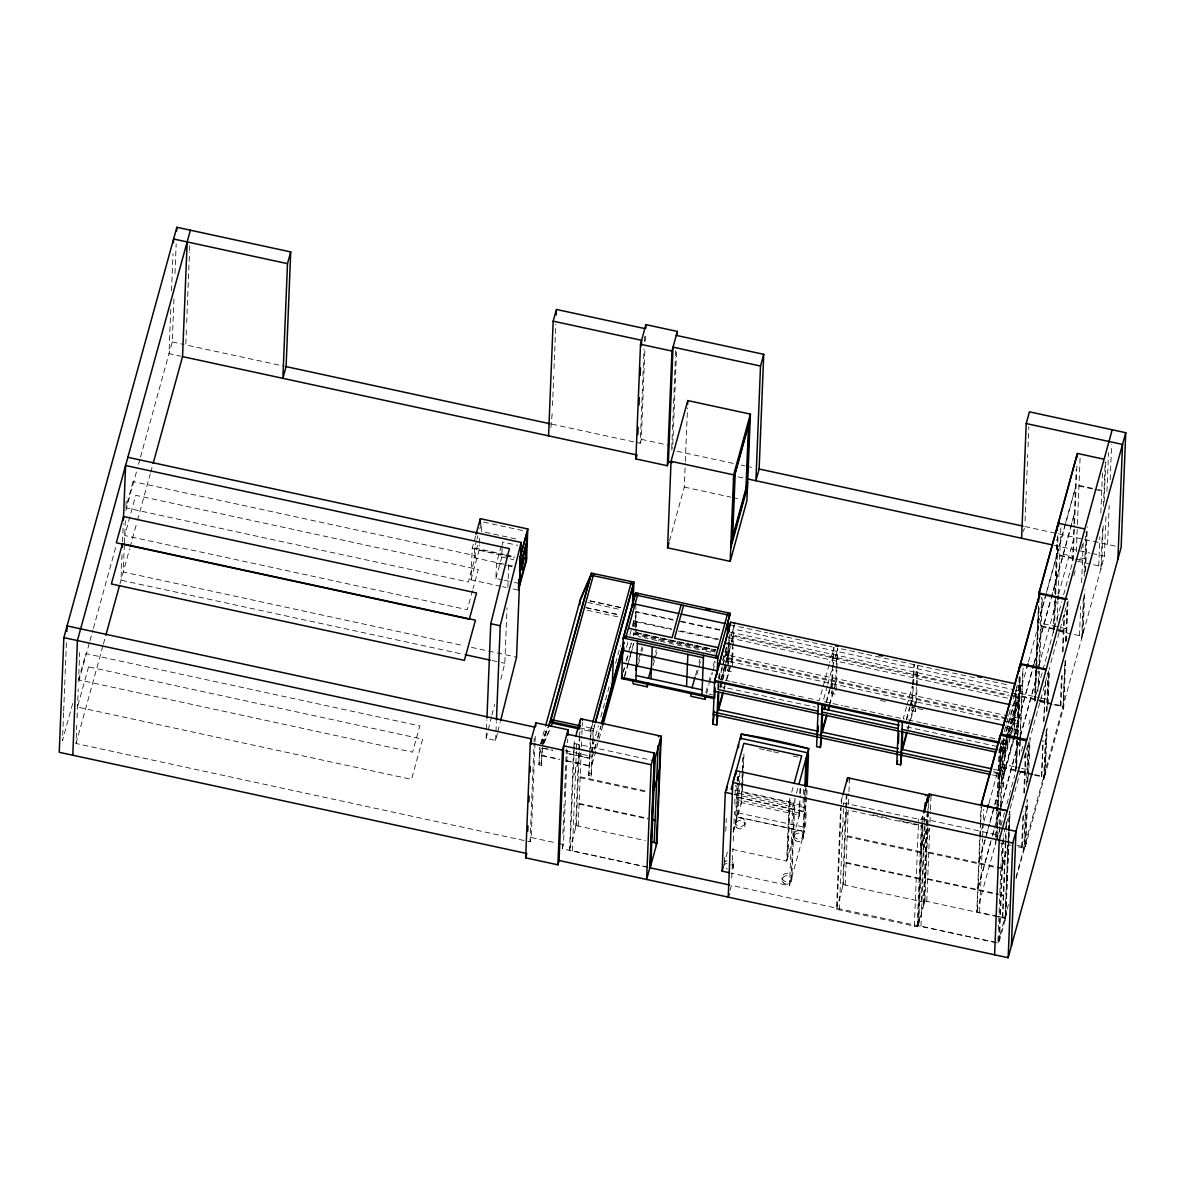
<?xml version="1.0" encoding="UTF-8"?>
<svg xmlns="http://www.w3.org/2000/svg" width="1185" height="1185" viewBox="0 0 1185 1185"><rect width="100%" height="100%" fill="white"/><g stroke="black" fill="none" stroke-linecap="round" stroke-linejoin="round"><path stroke-width="0.75" stroke-dasharray="5 3.75" d="M63.59 712.837L62.479 740.581L72.789 703.149M63.664 710.985L65.071 675.85M65.145 673.998L66.419 642.551M535.027 743.158L531.236 837.499L530.05 841.809L76.033 743.513L76.758 725.294M77.055 718.006L78.225 688.929M78.58 679.864L85.809 653.602L419.831 725.901L412.602 752.164L78.58 679.864L79.676 652.52M122.011 554.684L120.989 580.206L463.365 654.313M122.529 541.945L123.255 523.8M124.351 544.656L123.255 572L464.239 645.81M124.425 542.834L125.314 520.778M125.906 506.039L126.262 497.019M170.788 309.285L169.011 353.678L180.861 356.241M171.529 290.784L173.01 253.797M140.526 457.084L172.225 341.961L174.017 297.568M174.98 273.513L176.165 243.917M186.371 330.097L185.778 344.894L284.311 366.224M186.667 322.69L188.015 289.407M188.089 287.555L189.496 252.405M189.57 250.553L189.793 244.999M500.825 586.279L470.949 579.806L472.223 548.225L475.57 536.064M512.675 566.03L474.133 557.691L474.533 547.959L476.459 540.967M470.949 579.806L479.081 550.27L479.288 544.996M479.362 543.248L479.644 536.227M481.569 526.555L481.362 531.428L516.408 539.012M497.404 733.352L495.626 740.432L486.146 738.388L486.887 719.887M502.677 579.88L495.893 578.413L496.5 563.349L501.403 545.559M495.893 578.413L501.773 557.068L502.173 547.026M502.247 545.352L502.381 542.004L517.623 545.307M495.626 740.432L496.367 721.946M500.811 679.375L504.81 663.289L507.032 607.801M507.847 587.449L508.883 561.557M530.05 841.809L533.991 743.765M534.065 741.914L534.213 738.225M535.102 741.321L535.398 733.915M550.877 427.474L552.24 413.032M552.536 405.625L553.721 376.03M554.017 368.639L555.365 335.34M555.439 333.489L555.809 324.246M542.523 747.528L541.323 765.317L538.953 764.799L539.664 747.305M538.953 764.799L540.138 747.32M541.323 765.317L542.019 748.061L552.566 750.357M648.062 867.361L562.312 848.786L562.608 841.394M562.905 833.988L564.09 804.393M564.386 797.001L565.734 763.703M565.808 761.851L566.326 748.905M562.312 848.786L563.497 844.49L567.289 750.149M567.585 742.743L567.733 739.055M647.321 867.109L569.511 850.252L573.51 750.727M573.584 748.876L574.488 740.892L574.34 744.58M570.192 847.793L574.266 746.417M572.355 850.874L576.354 751.334M576.428 749.498L576.651 743.973M575.614 828.108L579.169 739.618M579.243 737.781L579.465 732.256M569.511 850.252L576.295 825.634L579.258 751.912M579.332 750.061L580.072 731.634M578.191 826.049L581.124 752.964M581.361 746.92L581.791 736.27M581.865 734.507L582.368 722.095M593.863 751.275L592.411 756.563L591.152 776.101L588.767 775.597L589.626 754.534M589.686 752.756L590.115 742.062M590.189 740.284L590.604 730.153L592.144 724.539M588.767 775.597L590.263 750.697M590.323 748.92L590.752 738.225M590.826 736.448L591.167 728.108L582.191 726.198M591.152 776.101L592.026 754.297M592.1 752.475L592.974 730.671L594.5 725.087M592.559 752.993L592.989 742.299M593.063 740.521L593.537 728.612L591.167 728.108M551.795 424.126L640.226 443.264L644.003 348.938M644.314 341.532L644.536 335.992M634.093 632.197L633.471 635.456L634.271 632.583L715.636 650.209M640.226 443.264L641.307 439.324L644.951 348.686M645.247 341.28L645.469 335.74M635.767 629.887L635.841 635.975L641.041 637.1M636.686 631.886L636.404 633.916M644.536 636.626L644.492 637.841L702.379 650.372L702.424 649.158M658.727 640.922L658.771 639.707M671.732 448.226L672.399 431.577M672.473 429.725L673.88 394.59M673.954 392.739L675.376 357.589M675.45 355.737L675.672 350.182M672.813 444.271L676.605 349.945M669.481 540.864L684.293 487.079L685.256 463.142M685.33 461.306L687.478 407.936M726.464 651.32L726.42 652.535L728.79 653.053L728.834 651.839L726.464 651.32L722.731 664.904M728.049 654.712L728.005 655.927L725.62 655.409L725.679 654.194L728.049 654.712L727.738 643.351M731.367 671.688L727.575 670.858L728.701 643.04M728.76 641.307L728.997 635.397M728.612 664.341L729.812 634.538L1009.028 694.988M732.493 643.87L731.767 661.971L732.671 658.682M732.567 642.122L733.085 628.924L1013.901 689.714M724.539 862.413L724.835 855.052M725.783 831.248L726.301 818.435M732.345 666.785L733.115 647.543M733.189 645.81L733.989 625.636L729.767 641.011M731.752 878.011L732.952 848.416M733.248 841.009L734.433 811.414M734.73 804.022L735.47 785.522M733.293 867.198L733.396 864.769M735.278 824.745L737.07 782.47M737.144 780.634L737.292 776.975M736.27 819.813L737.737 783.181M737.811 781.345L738.107 774.027M806.155 788.336L804.422 831.574L737.055 816.983L738.418 782.885M738.492 781.063L738.788 773.746M733.085 831.396L738.181 812.88L738.803 797.327L806.17 811.918L805.548 827.471L789.506 885.728L730.997 873.064M806.778 797.016L805.207 812.081L737.825 797.505L738.966 793.387L739.988 767.821M740.981 804.319L742.284 771.968M742.358 770.176L742.862 757.6M743.247 757.719L741.44 802.63L799.327 815.162L800.127 795.402M742.639 786.899L742.417 792.395L803.015 805.504L803.741 787.181M742.714 785.062L744.121 750.224M745.024 824.612L745.128 822.183M782.041 880.011L782.144 877.537M732.404 849.364L786.677 861.125L789.062 801.83L790.276 797.416L787.892 856.696M787.196 859.229L789.58 799.949M789.506 885.728L792.676 806.955L795.017 798.438L791.847 877.211M791.15 879.744L794.32 800.971M791.802 879.862L791.698 876.293A4.873 4.222 2.3 0 0 784.84 873.701A4.873 4.222 2.3 0 0 783.107 879.996A4.873 4.222 2.3 0 0 790.558 880.455L791.891 877.433M793.802 837.41L793.891 834.936M798.912 816.672L799.564 800.512M799.845 793.328L800.142 786.144M800.201 793.594L800.482 786.41M802.867 837.188L804.496 796.868M804.571 795.031L804.867 787.714M803.548 837.277L803.445 833.707A4.873 4.222 2.3 0 0 796.587 831.07A4.873 4.222 2.3 0 0 794.854 837.351A4.873 4.222 2.3 0 0 802.319 837.81L803.652 834.847M803.593 834.566L805.43 788.751M806.852 795.194L807.133 787.892M835.099 694.143L831.307 693.314L831.44 690.085M831.5 688.455L833.025 650.55M832.27 688.411L833.055 669.184M833.114 667.436L833.929 647.277L829.693 662.637M836.225 666.325L835.499 684.426L830.27 703.416M836.284 664.578L836.817 651.38M836.003 690.855L836.847 669.999M836.921 668.266L837.721 648.091L833.499 663.467M927.588 811.799L923.959 902.126L917.19 926.744L836.521 909.28L840.595 807.903M837.202 906.821L841.276 805.444M841.35 803.593L841.498 799.905M839.38 909.902L843.676 802.986M842.624 887.121L846.475 791.269M836.521 909.28L843.305 884.662L846.342 809.088M846.416 807.237L847.082 790.647M845.201 885.076L848.208 810.155L922.448 826.226M848.46 804.171L848.875 793.52M848.949 791.758L849.452 779.345M913.235 686.545L912.391 707.401L916.198 708.215L915.279 711.504L911.487 710.674L911.621 707.445M911.68 705.816L912.465 686.337M912.539 684.604L914.109 664.637L913.309 684.797M915.279 711.504L915.413 708.26M915.487 706.645L916.257 687.167M916.331 685.419L916.997 668.74M916.39 703.357L917.027 687.359M917.101 685.626L917.901 665.452L912.731 684.278M914.346 926.122L918.627 819.22M917.19 926.744L921.412 821.679M917.857 924.285L922.152 817.369M995.933 942.416L918.123 925.574L923.085 816.198L922.937 819.887M918.79 923.115L922.863 821.738M921.204 901.518L924.226 826.612M924.389 822.39L924.67 815.295M920.967 926.196L925.263 819.279M923.293 904.585L926.329 828.996L920.893 848.697M926.477 825.308L926.907 814.258M924.226 903.414L927.248 827.841M927.322 826.004L927.766 814.939M927.84 813.103L928.062 807.563M918.123 925.574L924.892 900.956L927.855 827.219M927.929 825.382L928.818 803.267M926.788 901.37L929.736 828.285M929.973 822.242L930.403 811.592M930.477 809.814L931.04 795.639M997.133 916.212L976.766 911.798L980.173 827.012M980.247 825.16L980.987 806.733M977.21 910.154L980.217 835.247M980.75 822.153L980.247 834.566L988.542 805.045M980.824 820.39L981.461 804.422M979.61 912.42L982.572 838.684M982.646 836.847L983.757 809.192M995.311 844.416L995.533 838.936M995.607 837.099L996.052 826.108M996.2 822.449L996.585 812.614M996.881 805.252L999.133 749.335M996.185 836.506L997.148 812.554M997.444 805.178L999.888 744.343M996.703 840.92L997.148 829.87M997.222 828.019L997.888 811.429M997.963 809.592L1000.629 743.232M997.222 837.454L997.666 826.463M997.74 824.642L998.437 807.474M998.511 805.637L1000.999 743.439L1004.969 744.298L1006.435 738.996M1003.177 740.432L1005.71 740.981L1003.088 787.033L999.281 786.203L1001.903 740.166M999.251 831.692L999.473 826.212M999.547 824.375L1000.214 807.933M1000.288 806.111L1002.969 739.44M1000.214 824.953L1000.732 812.051M1000.807 810.214L1003.695 738.314M1003.088 787.033L1005.013 743.336L1001.414 742.551M730.078 890.424L731.456 885.402L997.844 943.067L998.288 931.973M998.362 930.121L999.77 894.986M999.844 893.135L1001.029 863.539M1001.34 856.133L1001.858 843.187M1002.925 839.81L998.777 943.038L1005.561 918.419L1008.657 840.995M999.459 940.579L1003.31 844.727M1003.384 842.876L1003.754 833.662M1002.377 917.353L1005.487 839.928M1005.561 838.091L1005.932 828.863M1006.006 827.026L1006.228 821.501M1002.806 917.827L1005.813 842.905M1005.902 840.461L1006.258 831.589M1006.332 829.826L1006.613 822.731M1004.88 920.878L1008.435 832.388M1008.509 830.552L1009.176 813.976M998.881 916.583L1005.236 917.96L1008.642 833.173M1008.716 831.322L1009.531 811.058M1008.731 839.158L1009.842 811.503L1003.073 836.121M1005.902 915.501L1010.05 812.273M1020.389 687.641L1017.767 733.693L1013.975 732.863L1015.693 690.1L1016.597 686.811L1020.566 687.67M1016.597 686.811L1013.975 732.863M1025.055 520.985L1026.24 491.39M1026.536 483.984L1027.721 454.388M1028.017 446.997L1028.847 426.644M1015.323 771.716L1016.745 736.226M1016.819 734.389L1019.144 676.679M1015.9 771.168L1017.308 736.152M1017.382 734.3L1019.678 677.168M1016.197 768.71L1017.308 741.055M1017.382 739.218L1019.9 676.546M1016.715 765.243L1017.634 742.61M1017.93 735.263L1020.255 677.361M1008.391 731.915L1021.026 686.041L1021.055 685.063L1017.456 684.278M1019.411 755.334L1020.004 740.714M1020.152 737.055L1022.907 668.562M1019.633 754.578L1020.152 741.677M1020.226 739.825L1023.114 667.94M1021.588 847.586L1022.833 816.524M1023.796 792.765L1025.44 751.734M1022.314 846.475L1023.721 811.458M1024.462 793.017L1026.091 752.46M1023.766 850.667L1025.543 806.422M1026.343 786.159L1028.047 743.75L1023.707 759.526M1016.034 878.707L1024.432 848.208L1026.136 805.815M1027.099 781.848L1028.728 741.292M1017.071 845.335L1025.173 847.082L1027.099 799.164M1027.765 782.574L1029.395 742.017M1025.84 844.624L1027.617 800.393M1028.58 776.427L1030.135 737.722L1029.469 740.181M1035.838 670.384L1034.653 699.876L1042.445 671.584M1035.912 668.533L1038.43 605.861M1034.742 701.342L1036.105 667.688M1036.179 665.851L1038.564 606.305M1035.097 698.232L1036.164 671.925M1036.46 664.578L1038.786 606.676M1035.334 700.794L1036.594 669.451M1036.742 665.777L1039.186 604.942M1037.867 691.27L1038.682 670.991M1038.756 669.155L1041.645 597.27M1038.83 684.96L1039.571 666.681M1039.645 664.859L1042.4 596.336M1041.526 776.708L1042.993 740.166M1043.733 721.887L1045.303 682.708M1041.748 776.101L1043.156 741.069M1043.97 720.806L1045.525 682.086M1043.704 779.789L1045.481 735.559M1046.429 711.592L1047.984 672.887L1031.098 734.211M1025.173 847.082L1044.37 777.33L1046.296 729.412M1047.036 710.97L1048.666 670.429M1034.742 774.575L1044.592 776.708L1046.518 728.79M1047.481 704.823L1048.888 669.806M1045.274 774.249L1047.125 728.168M1048.073 704.201L1049.554 667.348M1053.198 632.494L1054.487 600.676M1054.783 593.329L1056.946 539.175M1053.895 630.109L1055.05 600.617M1055.376 593.241L1057.79 532.42M1054.354 628.465L1055.628 596.662M1055.702 594.826L1058.161 533.383M1057.079 621.592L1057.924 601.239M1058.175 594.174L1060.93 525.666M1060.279 705.416L1061.464 675.924M1062.427 651.957L1063.908 615.089M1060.945 706.334L1062.338 671.614M1063.152 651.513L1064.648 614.171M1064.752 665.481L1063.123 706.038L1053.272 703.905M1065.715 641.515L1067.27 602.809M1063.123 709.415L1065.122 659.645M1065.863 641.218L1067.418 602.513L1050.043 665.585M1044.592 776.708L1063.789 706.956L1065.715 659.038M1066.322 640.892L1068.085 600.04M1072.514 560.905L1073.951 525.414M1074.025 523.577L1076.187 469.423M1073.106 560.357L1074.514 525.325M1074.588 523.489L1076.958 464.505M1076.321 551.84L1077.343 526.244M1077.417 524.422L1080.172 455.899M1079.52 635.664L1080.705 606.172M1081.609 582.65L1083.253 541.649M1081.653 638.73L1083.357 596.336M1084.171 576.058L1085.949 531.828M1083.949 595.714L1082.364 636.271L1072.469 634.138M1084.956 571.762L1086.615 529.369M1083.046 633.812L1084.823 589.582M1085.564 571.14L1087.341 526.91M1098.717 565.897L1099.902 536.657M1100.85 512.898L1102.494 471.897M1100.895 568.978L1102.598 526.584M1103.413 506.306L1105.19 462.076M1103.191 525.962L1101.576 566.519L1091.711 564.386M1104.153 501.996L1105.857 459.602M1016.004 877.107L1104.376 556.165L1106.005 515.475M1106.968 491.419L1108.523 452.581M1107.59 544.448L1109.16 505.61M1110.197 479.703L1111.604 444.568M486.146 738.388L491.479 716.925M491.923 715.133L494.589 704.408M497.848 731.575L500.085 722.717M78.669 681.745L89.482 642.522M89.971 640.744L92.919 630.035M93.408 628.257L116.471 544.463M125.803 510.587L136.601 471.349M138.571 464.224L140.037 458.876M76.033 743.513L102.902 645.884M103.391 644.107L105.347 637.012M120.011 583.746L129.624 548.848M130.113 547.07L136.971 522.155M137.46 520.378L150.214 474.089M150.702 472.311L152.658 465.187M476.933 539.205L477.896 535.709M479.836 528.703L481.273 523.459M474.133 557.691L477.511 545.426M472.563 590.471L467.26 609.697L124.721 535.546L135.786 495.33L478.34 569.496L473.037 588.723M540.701 743.721L545.13 727.427M539.916 753.038L546.789 727.827M543.085 743.987L547.5 727.945M574.444 775.079L580.739 752.223M592.589 723.961L590.545 731.367L581.509 729.412M594.944 724.539L593.492 729.827L591.122 729.323M671.658 450.078L672.384 447.441M590.041 756.045L589.478 758.089L566.637 753.156M591.019 752.475L598.395 725.724M600.839 716.807L610.171 682.93M615.578 663.319L620.481 645.484M594.352 749.512L595.803 744.224M597.744 737.188L600.662 726.612M594.796 748.727L597.225 739.914M597.714 738.151L601.106 725.827M592.1 764.34L602.898 725.101M635.338 613.756L635.96 611.504L673.524 619.636M626.539 647.158L627.976 641.959M629.887 635.027L631.783 628.094M632.272 626.361L633.812 620.747L636.182 621.266L636.419 631.042M636.182 621.266L635.59 623.399L633.22 622.895L633.308 626.139M622.717 673.495L624.184 668.147M626.154 661.008L628.124 653.868M628.613 652.091L631.072 643.174M623.651 671.14L624.628 667.57M626.598 660.445L628.065 655.083M630.035 647.943L631.516 642.596M624.599 675.791L627.058 666.874M627.546 665.096L633.442 643.677M635.901 634.76L636.463 632.701L715.947 649.958M624.554 677.005L630.45 655.601M630.938 653.809L633.886 643.114M638.596 659.26L642.033 646.773M638.404 664.118L641.352 653.409M641.84 651.631L642.818 648.062M653.32 660.549L656.268 649.854M653.128 665.407L657.053 651.143M695.506 675.361L696.973 669.999M698.943 662.859L699.92 659.304M696.78 674.857L700.705 660.593M705.801 692.707L708.26 683.789M708.749 681.997L711.207 673.08M713.177 665.94L714.644 660.593M706.586 693.995L709.045 685.078M709.534 683.301L712.481 672.591M712.985 670.814L715.429 661.882M722.731 660.267L726.524 646.447M718.199 678.013L719.636 672.813M722.968 660.682L726.79 646.817M718.791 679.168L722.243 666.681M729.293 642.729L719.31 678.99L730.019 681.301M720.91 679.375L725.19 663.837M725.664 662.104L730.893 643.114M731.367 641.396L733.708 632.923M721.176 679.686L728.834 651.839M719.873 685.256L731.278 643.825M731.752 642.092L733.604 635.353M719.991 688.07L721.887 681.153M722.361 679.435L728.968 655.438L1019.159 718.258M720.835 687.033L722.272 681.864M722.746 680.131L727.012 664.592M727.575 670.858L728.479 667.585M723.783 688.885L725.679 681.982M726.153 680.249L730.434 664.711M730.908 662.993L732.76 656.253M724.154 689.581L725.116 686.13M727.012 679.227L730.819 665.422M723.724 865.331L727.383 852.045M733.382 831.9L741.795 801.356M791.713 792.187L793.624 785.225M829.219 664.37L819.235 700.616L806.748 697.921M832.729 657.853L833.633 654.564M832.64 660.282L833.544 656.994M796.453 793.224L798.364 786.262M827.308 685.908L823.042 701.446L842.579 705.667M827.797 684.175L833.025 665.185M836.521 658.667L837.425 655.379M836.432 661.097L837.336 657.808M826.093 701.89L831.796 681.168M826.463 702.587L829.796 690.5M830.27 688.781L831.692 683.597M831.307 693.314L832.211 690.04M829.411 704.438L834.166 687.167M834.64 685.448L835.588 681.997M786.677 861.125L799.638 814.051M842.402 796.631L840.817 802.378L921.486 819.827L923.056 814.08M841.469 834.107L848.238 809.488M913.813 671.925L912.909 675.198L730.271 635.664M912.82 677.627L913.724 674.354M906.555 706.719L903.222 718.791L921.16 722.687M907.029 704.986L912.257 685.996M917.62 672.739L916.716 676.028L1008.228 695.832M916.612 678.457L917.516 675.169M906.273 719.251L909.606 707.164M910.08 705.43L911.976 698.528M906.658 719.947L909.976 707.86M910.45 706.142L911.887 700.957M911.487 710.674L912.391 707.401M907.695 728.701L908.643 725.25M909.117 723.517L913.398 707.978M913.872 706.26L915.768 699.357M908.065 729.397L909.028 725.946M910.924 719.043L914.731 705.238M920.878 849.349L926.3 829.648M923.056 850.4L929.351 827.545M1023.44 531.547L1024.373 528.199M1004.288 731.53L1010.938 707.356M1013.308 698.735L1015.219 691.833M1000.718 750.727L1003.991 738.818M1005.887 731.915L1016.3 694.114M1004.362 739.529L1000.614 753.171L1004.406 753.986L1008.642 738.625M1006.746 730.893L1016.212 696.543M1004.806 744.269L1006.406 738.314M1008.079 732.36L1021.055 685.063M1045.97 594.218L1038.134 622.643L1059.494 627.265M1046.459 592.441L1056.235 556.906M1065.211 524.466L1057.376 552.891L1073.403 556.358M1065.7 522.689L1075.476 487.153M1038.119 623.31L1056.205 557.587M1057.361 553.558L1075.462 487.82M989.031 803.267L998.348 768.843M1007.043 738.833L1000.184 763.703L1019.767 767.939M1008.998 731.723L1018.285 697.965M1000.155 764.369L1007.013 739.499M1008.968 732.389L1018.256 698.632M1019.589 693.995L1026.921 667.348M1028.387 662.015L1037.704 627.591M1007.783 739.647L1005.413 748.268L902.926 726.094M1010.168 731.012L1019.189 698.217L1015.397 697.387M1009.116 736.892L1019.1 700.646L1015.308 699.817M999.77 774.057L1009.235 739.707M1011.131 732.804L1015.367 717.429M999.681 776.486L1011.042 735.233M1011.516 733.5L1015.264 719.858M1037.082 648.965L1050.784 599.21M1051.273 597.433L1055.183 583.227M1056.324 579.198L1070.025 529.458M1070.514 527.681L1074.425 513.46M1037.053 649.869L1055.139 584.146M1056.294 580.117L1074.395 514.379M979.195 860.888L985.061 839.572M985.55 837.795L997.296 795.15M979.151 861.806L986.009 836.936M986.498 835.158L989.431 824.493M989.919 822.716L994.319 806.733M994.808 804.956L997.252 796.068M999.088 790.928L1012.834 740.269M1013.323 738.492L1017.234 724.287M1018.552 719.636L1032.254 669.895M1034.209 662.785L1036.653 653.913M1013.975 737.07L1003.576 774.886L992.6 772.501M1014.449 735.352L1033.676 665.481M1034.164 663.704L1036.608 654.816M1013.412 741.232L1003.473 777.316L992.497 774.931M1015.308 734.33L1019.07 720.687L1008.094 718.303M1035.986 676.25L1038.46 666.711M1038.919 665.6L1054.117 609.86M1055.228 606.498L1056.724 600.514M1058.649 594.055L1073.358 540.108M978.129 887.535L991.815 837.78M992.304 836.003L996.229 821.797M978.099 888.187L990.823 841.987M992.778 834.892L995.222 826.004M998.066 816.658L1000.51 807.77M1000.999 805.993L1016.167 750.92M1017.485 746.283L1018.463 742.728M1020.418 735.618L1035.586 680.545M998.037 817.309L1000.481 808.422M1000.969 806.659L1016.137 751.571M1017.456 746.935L1019.9 738.048M1020.389 736.27L1035.557 681.197M1042.933 669.806L1061.686 601.817M1063.641 594.722L1072.44 562.742M976.766 911.798L995.963 842.046M997.148 839.291L998.125 835.736M998.614 833.959L1004.495 812.629M1006.939 803.756L1014.76 775.331M1021.47 751.142L1023.425 744.032M1028.802 724.494L1030.757 717.384M1073.877 575.629L1075.817 568.622M1081.12 549.351L1083.046 542.345M1010.198 808.585L1020.329 771.79M1002.495 864.991L1007.917 845.29M1002.466 865.642L1007.887 845.942M997.844 943.067L1008.642 903.844M1005.236 917.96L1007.354 910.243M540.923 743.617L547.974 727.16M541.071 744.017L548.818 725.931M543.293 744.136L549.633 729.323M544.137 742.891L550.477 728.079M738.803 797.327L737.737 799.756L805.119 814.347L806.17 811.918M724.228 862.784L724.968 861.91A4.873 4.222 2.3 0 1 727.116 860.784M579.776 727.857L592.974 730.671M1078.987 485.391L1096.495 489.183M1098.258 489.553L1101.754 490.309M1078.957 486.043L1092.97 489.064M1094.718 489.449L1101.739 490.96M641.307 439.324L669.258 445.367M172.225 341.961L184.09 344.524M677.005 451.233L734.137 463.602M741.277 465.142L744.847 465.927M746.639 466.312L753.779 467.853M1024.832 526.525L1116.063 546.285M738.048 476.874L743.41 478.029M1053.983 545.263L1089.978 553.054M1091.77 553.439L1104.376 556.165M1080.513 557.898L1085.845 559.053M1059.745 555.143L1077.254 558.935M1079.017 559.32L1082.512 560.075M1059.716 555.795L1073.728 558.831M1075.476 559.202L1082.483 560.727M1077.698 561.349L1089.963 564.001M684.293 487.079L730.819 497.152M732.611 497.537L739.766 499.078M1061.271 627.65L1066.604 628.805M1041.215 625.828L1063.982 630.761M1041.185 626.48L1063.952 631.412M1058.457 631.101L1070.751 633.768M483.51 522.081L523.8 530.806M474.533 547.959L504.306 554.417M506.054 554.787L514.823 556.683M472.223 548.225L514.394 557.35M479.081 550.27L514.231 557.868M501.773 557.068L508.558 558.535M510.246 558.905L513.638 559.646M496.5 563.349L506.676 565.541M508.365 565.912L511.757 566.652M1017.041 685.182L1021.026 686.041M730.197 624.821L767.895 632.983M769.687 633.368L832.151 646.892M841.276 648.862L975.329 677.879M984.291 679.82L1009.413 685.271M1015.693 690.1L1019.485 690.929M504.366 580.25L512.838 582.087M514.542 582.442L519.622 583.553M1019.604 693.329L1039.186 697.565M1040.963 697.95L1048.073 699.491M589.952 600.795L621.592 607.653M589.952 601.047L621.577 607.89M680.723 621.207L720.332 629.783M729.901 632.109L1020.092 694.928M635.397 611.89L673.347 620.111M680.575 621.666L720.317 630.287M1021.796 696.202L1044.563 701.135M587.642 602.469L621.029 609.697M1021.766 696.854L1044.533 701.787M1039.245 700.868L1051.51 703.52M1010.82 695.373L1020.004 697.358M1039.926 701.787L1052.191 704.438M1053.939 704.823L1063.789 706.956M502.573 586.664L506.099 587.419M513.12 588.945L518.393 590.086M728.908 637.826L1011.709 699.046M586.145 607.579L619.533 614.808M586.131 607.816L619.518 615.045M587.33 610.245L618.955 617.089M671.762 628.954L633.812 620.733L633.96 626.776L633.827 621.37L671.288 629.531M680.797 630.924L718.732 639.145M1011.738 705.045L1015.338 705.816M636.449 632.731L715.459 649.854M728.36 642.729L728.612 652.654L726.227 652.194L726.124 647.232M634.034 633.412L715.414 651.024M633.516 634.242L714.881 651.854M725.664 654.431L728.034 654.95M705.934 651.143L714.836 653.068M1006.302 717.917L728.879 657.868L727.975 661.141L1001.799 720.421M728.064 658.712L1018.256 721.532M1003.591 720.821L1018.167 723.961M1006.021 725.798L1009.635 726.583M880.425 700.468L885.743 701.624M917.99 708.6L923.367 709.771M1005.902 727.634L1018.67 730.404M731.797 681.686L763.925 688.648M765.703 689.033L771.065 690.188M772.842 690.574L804.971 697.535M844.357 706.053L901.948 718.525M922.952 723.072L955.258 730.064M957.05 730.449L962.427 731.619M964.22 732.004L996.526 738.996M719.014 686.278L815.384 707.134M1001.518 749.883L1005.31 750.697M708.971 694.054L712.57 694.84M471.452 647.365L516.556 657.142M1021.544 768.324L1028.654 769.865M1001.858 767.065L1019.367 770.857M1021.129 771.242L1024.625 771.998M1020.715 771.553L1032.979 774.205M1001.829 767.717L1015.841 770.754M1017.589 771.139L1024.595 772.65M1020.507 772.161L1032.772 774.812M1034.52 775.197L1044.37 777.33M492.19 660.563L499.403 662.119M501.196 662.504L504.81 663.289M993.504 769.228L1004.48 771.598M993.4 771.657L1004.376 774.027M1000.184 782.929L1003.991 783.744M759.466 748.757L764.784 749.898M766.547 750.283L771.865 751.438M773.642 751.823L778.96 752.979M793.15 756.045L798.468 757.2M573.807 743.35L651.617 760.192M922.419 818.672L1000.229 835.514M872.99 814.836L888.898 818.287M899.504 820.583L904.807 821.723M906.569 822.109L911.872 823.264M913.635 823.649L918.938 824.79M1000.57 843.039L1011.086 845.305M1018.093 846.831L1024.432 848.208M565.438 750.712L592.411 756.563M543.782 748.209L552.58 750.105M566.623 753.393L589.463 758.341M734.789 790.084L789.062 801.83M738.966 793.387L806.333 807.977M734.167 794.291L792.676 806.955M541.723 755.363L559.305 759.155M566.326 760.681L589.167 765.628M541.723 755.6L559.29 759.407M566.326 760.933L589.167 765.865M539.516 762.755L541.9 763.273M589.345 773.538L591.715 774.057M580.161 776.782L647.336 791.328M928.773 852.104L1004.776 868.546M928.744 853.022L1004.747 869.464M580.132 777.701L647.291 792.232M847.186 835.81L923.189 852.252M738.181 812.88L805.548 827.471M847.142 836.714L923.159 853.17M737.055 816.983L804.422 831.514M927.707 878.737L998.407 894.038M1000.17 894.423L1003.71 895.193M579.095 803.415L648.032 818.346M579.065 804.082L648.002 818.998M927.677 879.388L998.377 894.705M1000.155 895.09L1003.68 895.845M846.12 862.443L922.123 878.9M846.09 863.095L922.093 879.551M924.892 900.956L1005.561 918.419M576.295 825.634L645.351 840.595M843.305 884.662L923.959 902.126M531.236 837.499L556.328 842.935M558.12 843.32L563.497 844.49M678.413 631.087L717.651 639.648M724.983 651.928L728.597 652.713M635.382 615.356L635.723 628.272M635.782 604.306L636.345 627.783M728.345 642.092L728.597 652.905M633.812 620.747L634.034 630.538M731.767 864.235A4.873 4.222 2.3 0 1 731.96 870.22M724.124 865.213A4.873 4.222 2.3 0 1 727.027 863.213M731.871 861.806A4.873 4.222 2.3 0 1 732.063 867.79M727.383 868.946A4.873 4.222 2.3 0 1 726.198 868.546M735.5 821.22L735.574 823.412A4.873 4.222 2.3 0 0 742.432 826.049A4.873 4.222 2.3 0 0 744.165 819.768A4.873 4.222 2.3 0 0 736.7 819.309L735.5 821.22M133.061 481.584L125.832 507.847L468.371 581.998L475.6 555.735L133.061 481.584M88.564 666.859L77.484 707.075L411.506 779.374L422.586 739.173L88.564 666.859M736.803 827.722A4.873 4.222 2.3 0 0 744.891 825.708A4.873 4.222 2.3 0 0 738.759 820.612A4.873 4.222 2.3 0 0 736.803 827.722M795.328 840.387A4.873 4.222 2.3 0 0 803.415 838.373A4.873 4.222 2.3 0 0 797.283 833.277A4.873 4.222 2.3 0 0 795.328 840.387M783.566 882.973A4.873 4.222 2.3 0 0 791.669 880.973A4.873 4.222 2.3 0 0 785.522 875.878A4.873 4.222 2.3 0 0 783.566 882.973"/><path stroke-width="1.5" d="M290.71 251.931L287.481 263.648L282.874 378.326L286.103 366.609L290.71 251.931L176.832 227.268L63.857 637.619L59.25 752.297L526.836 853.526L525.651 857.836L557.898 864.813L559.083 860.503L563.69 745.824L651.232 764.769L646.625 879.463L649.854 867.746L654.461 753.053L566.919 734.107M66.864 631.442L67.086 625.902L534.657 727.116M72.803 755.23L77.41 640.552L190.385 230.201M122.307 547.396L122.455 543.752L475.452 620.17L464.387 660.386L111.39 583.968L122.455 543.752M123.403 520.171L125.595 465.512L509.417 548.611L490.753 623.695L486.961 718.036M173.454 242.688L173.617 239L287.481 263.648M176.684 230.971L176.832 227.268M153.146 463.409L182.549 356.611L187.156 241.933M480.147 523.948L480.355 518.674L527.799 528.954L526.525 560.535L518.393 590.086M496.441 720.095L500.233 625.754L521.163 542.449L127.861 457.306M518.823 579.287L518.497 587.656L526.629 558.105M521.163 542.449L516.556 657.142L500.529 720.939M519.622 583.553L520.23 568.489M520.393 570.178L521.504 566.563M525.503 562.208L526.096 547.144M525.651 857.836L530.258 743.143L535.842 722.82L568.104 729.797L567.882 735.352M527.725 831.322L527.947 825.782M528.91 801.727L529.132 796.187M530.095 772.131L530.317 766.591M531.221 744.387L531.443 738.847L63.857 637.619M535.694 726.524L535.842 722.82M548.566 435.843L553.173 321.165L556.402 309.448L644.833 328.586M556.18 314.988L556.328 311.299M557.898 864.813L562.505 750.135L568.104 729.797M579.835 604.706L579.998 600.825L590.989 575.214L633.308 584.175L632.405 606.764M579.687 726.716L579.909 721.191M582.428 720.317L582.487 719.132M612.304 684.337L613.415 656.401M621.607 678.546L622.229 675.287L621.666 677.331L713.814 697.284L713.77 698.498L621.607 678.546L623.236 637.974L635.664 592.826L730.197 613.297L727.323 624.525L727.486 633.694M623.977 679.064L624.036 677.85M676.265 335.385L763.732 354.33L759.141 469.008L755.911 480.725L760.518 366.046L673.036 347.116L668.429 461.794L667.348 465.749L635.901 458.936L640.507 344.257L645.914 324.631L677.346 331.445L677.198 335.133M631.442 582.827L631.501 581.613L591.567 573.17L580.561 598.766L545.618 725.887M637.811 434.643L638.108 427.237M638.996 405.048L639.293 397.642M640.196 375.452L640.492 368.046M641.381 345.857L641.603 340.302L553.173 321.165M632.923 605.757L633.871 582.116L631.501 581.613L592.633 722.746M635.071 595.862L635.101 594.885L729.634 615.341L729.59 616.318M645.766 328.334L645.914 324.631M623.206 638.937L635.664 592.826M633.131 680.501L632.997 683.745L647.232 686.826L648.21 683.256M635.901 680.412L637.471 641.055M647.232 686.826L647.365 683.582M650.965 678.768L652.254 646.699M650.846 865.257L655.142 758.341M667.348 465.749L671.954 351.056L677.346 331.445M654.194 842.505L658.09 745.632M658.445 736.774L658.49 735.589M667.57 547.811L671.051 461.306L687.774 400.574L750.401 414.128L746.92 500.633L730.197 561.364L667.57 547.811L669.007 542.597M656.268 845.557L660.563 738.655M661.245 736.196L654.461 760.814L650.165 867.716L656.949 843.098L661.245 736.196L580.591 718.732L575.836 735.959M687.626 404.263L687.774 400.574M686.545 686.471L687.833 654.401M691.018 693.032L690.885 696.276L705.119 699.357L706.097 695.788M701.95 694.721L703.534 655.349M705.119 699.357L705.253 696.113M717.843 715.266L716.688 725.027L712.896 724.213L714.644 680.471L730.686 622.199L1015.649 683.893M713.992 716.066L712.896 724.213M714.703 698.335L715.118 687.878M717.132 674.369L717.769 658.43L730.197 613.297M716.688 725.027L718.021 691.981M718.406 682.264L718.11 689.551L818.05 711.193M718.777 692.188L718.08 709.593L818.005 731.234L817.102 734.522M730.197 561.364L733.678 474.859L750.401 414.128M727.931 621.503L728.108 631.975M731.782 539.96L734.33 476.607M732.641 536.879L735.189 473.526M729.145 631.753L729.293 628.094M730.686 622.199L714.614 681.449L999.207 743.054M729.219 872.678L722.139 871.153L725.294 792.38L741.336 734.107L808.718 748.698L807.385 757.659M726.746 790.262L726.894 786.603M734.448 624.006L734.493 623.029M1011.383 946L1015.989 831.322L736.063 770.724L732.834 782.441L728.227 897.119L729.16 893.771M745.972 488.457L748.505 425.104M746.817 485.391L749.35 422.038M735.915 774.427L736.063 770.724M738.477 747.661L738.625 744.002M741.143 738.966L741.336 734.107A308.367 150.688 15.4 0 1 808.718 748.698L798.853 784.514M804.926 785.877L806.037 758.415M805.504 786.914L806.763 755.793M806.23 786.514L807.577 752.801L740.21 738.211M807.207 786.055L808.466 755.008L807.326 759.111M818.331 703.905L816.613 746.668L820.42 747.483L821.575 737.722M818.005 731.234L818.228 726.005M820.42 747.483L822.138 704.719M822.508 714.644L821.812 732.049L898.2 748.594M898.23 728.553L821.842 712.007L822.894 705.09M847.453 781.433L847.601 777.745L928.255 795.209L928.033 800.734M849.452 779.345L849.497 778.16M901.829 753.467L900.6 764.843L896.808 764.029L898.526 721.265M898.408 743.454L898.808 733.159M900.6 764.843L902.318 722.08M902.689 732.004L901.992 749.409L991.712 768.828M924.892 809.977L925.174 802.882M925.455 795.787L925.5 794.617M927.425 801.356L927.574 797.668M928.285 802.038L928.433 798.349M929.04 797.727L929.188 794.054L1007.102 810.91M931.04 795.639L931.084 794.454M981.506 803.252L981.461 804.422L999.562 738.685M996.659 810.762L996.807 807.089M999.414 742.24L999.607 737.514M997.222 810.703L997.37 807.015M1000.11 738.818L1000.258 735.13L1025.884 740.684M1001.444 732.374L1001.399 733.559L1019.5 667.822M994.615 954.799L999.222 840.106L1112.197 429.77M1021.603 538.257L1026.21 423.563L1029.439 411.847L1125.75 432.703L1121.143 547.381L1008.168 957.732L559.083 860.503M1019.352 671.362L1019.544 666.637M1008.168 957.732L1012.775 843.039L1125.75 432.703M1020.27 667.333L1020.418 663.644L1039.615 593.878L1065.241 599.432M1020.685 666.725L1020.863 662M1020.004 740.714L1020.152 737.055M1038.578 602.173L1038.949 592.959L1077.402 453.44L1103.013 458.995M1038.919 597.447L1038.964 596.262M1039.141 597.818L1039.393 591.315M1036.594 669.451L1036.742 665.777M1039.467 597.566L1039.615 593.878M1057.301 530.302L1057.494 525.577M1058.457 526.288L1058.635 521.563M1057.953 599.654L1058.101 595.996M1076.735 455.825L1058.59 522.733M1077.254 457.129L1077.402 453.44M1117.914 559.098L1122.521 444.419L1026.21 423.563M551.188 726.435L553.276 720.08L551.218 719.606L548.67 725.516M105.835 635.234L119.522 585.523M476.044 534.317L480.355 518.674M519.667 558.49L527.799 528.954M519.667 568.415L527.325 540.612M519.474 571.214L527.236 543.041M548.818 725.931L591.122 574.088M550.225 722.643L591.567 573.17M553.469 720.125L593.803 573.629L593.492 574.606M635.901 458.936L636.997 454.996L182.549 356.611M595.477 721.576L633.871 582.116M595.433 722.791L633.249 585.39M601.625 723.087L623.932 642.063M601.595 724.065L623.902 643.04M625.606 638.478L638.034 593.344L638.004 594.322L635.634 593.803M623.71 646.832L622.747 650.358L717.266 670.828M602.898 725.101L624.021 648.417M635.649 669.955L637.13 664.607M648.417 678.398L651.365 667.688M681.123 604.854L672.088 637.678L628.435 628.228M683.612 605.387L674.561 638.211L718.214 647.662M760.518 366.046L763.732 354.33M651.232 764.769L654.461 753.053M733.515 478.666L750.238 417.935M733.485 479.703L750.209 418.972M653.853 790.321L659.304 769.969M730.938 543.056L747.661 482.325M730.834 545.5L747.557 484.769M692.055 687.848L695.002 677.139M730.745 547.944L747.454 487.213M715.399 657.912L727.827 612.778M714.185 711.207L713.281 714.496L990.704 774.546M717.177 712.881L722.835 692.336M718.451 710.304L723.206 693.047M731.175 789.299L743.825 743.336L801.712 755.867L794.113 783.492M722.139 871.153L723.324 866.768M821.812 717.429L822.76 713.977M824.197 708.793L825.145 705.342M824.567 709.489L825.515 706.038M820.909 735.337L826.567 714.792M827.989 709.608L828.937 706.156M822.183 732.76L826.937 715.503M828.359 710.319L829.796 705.134M842.861 794.987L847.601 777.745M896.808 764.029L897.712 760.74M901.089 752.697L906.747 732.152M902.363 750.12L907.117 732.848M923.515 812.451L928.255 795.209M923.989 812.925L929.188 794.054M1039.349 592.5L1057.45 526.762M1000.258 735.13L981.062 804.896L1006.672 810.436M1020.818 663.17L1038.43 599.225M1006.406 738.314L1007.783 733.278M987.594 807.918L988.571 804.363M1026.921 667.348L1027.899 663.793M1008.257 737.914L1009.22 734.463M1009.709 737.974L1010.657 734.522M1013.279 739.41L1014.256 735.855M1032.742 668.118L1033.72 664.563M1013.886 739.499L1014.834 736.048M550.788 720.584L551.232 719.65L580.339 725.812M579.776 727.857L550.655 721.665M640.507 344.257L671.954 351.056M1058.146 523.207L1083.816 528.747M286.103 366.609L549.988 423.741M759.141 469.008L1023.025 526.14M671.051 461.306L733.678 474.859M668.429 461.794L671.999 462.565M746.98 478.799L1052.191 544.878M1038.949 592.959L1067.418 599.121M1020.418 663.644L1046.044 669.184M1045.822 669.806L1020.196 664.252L1000.999 734.019L1026.61 739.558M706.23 609.09L709.83 609.86M835.647 645.914L838.18 646.447M879.033 655.305L882.588 656.075M977.566 676.635L981.165 677.405M635.086 604.083L678.738 613.534M681.212 614.067L724.865 623.517M724.968 642.966L1009.931 704.645M623.799 635.915L718.332 656.386M623.236 637.974L717.769 658.43M637.382 643.485L703.431 657.779M719.265 663.718L1004.213 725.413M490.753 623.695L500.233 625.754M714.644 680.471L999.607 742.165M622.243 662.756L714.985 682.827M822.746 708.734L899.134 725.264M902.022 729.367L997.118 749.957M714.214 691.166L995.237 752.001M636.093 675.554L702.142 689.848M465.157 654.712L490.383 660.163M713.385 712.067L990.808 772.116M552.595 723.146L579.702 729.027M732.834 782.441L1012.775 843.039M530.258 743.143L562.505 750.135M725.294 792.38L732.389 793.906M651.572 819.102L655.098 819.872M651.543 819.768L655.083 820.524M650.654 841.735L656.949 843.098M649.854 867.746L729.693 885.017M520.082 557.824L519.682 567.541L526.91 541.278L527.31 531.561L520.082 557.824M522.185 564.104L521.948 569.926L523.992 557.528L522.185 564.104M523.059 561.883L523 563.334L523.296 561.053L523.059 561.883M123.551 516.542L116.323 542.804L469.319 619.222L476.548 592.959L123.551 516.542"/></g></svg>
